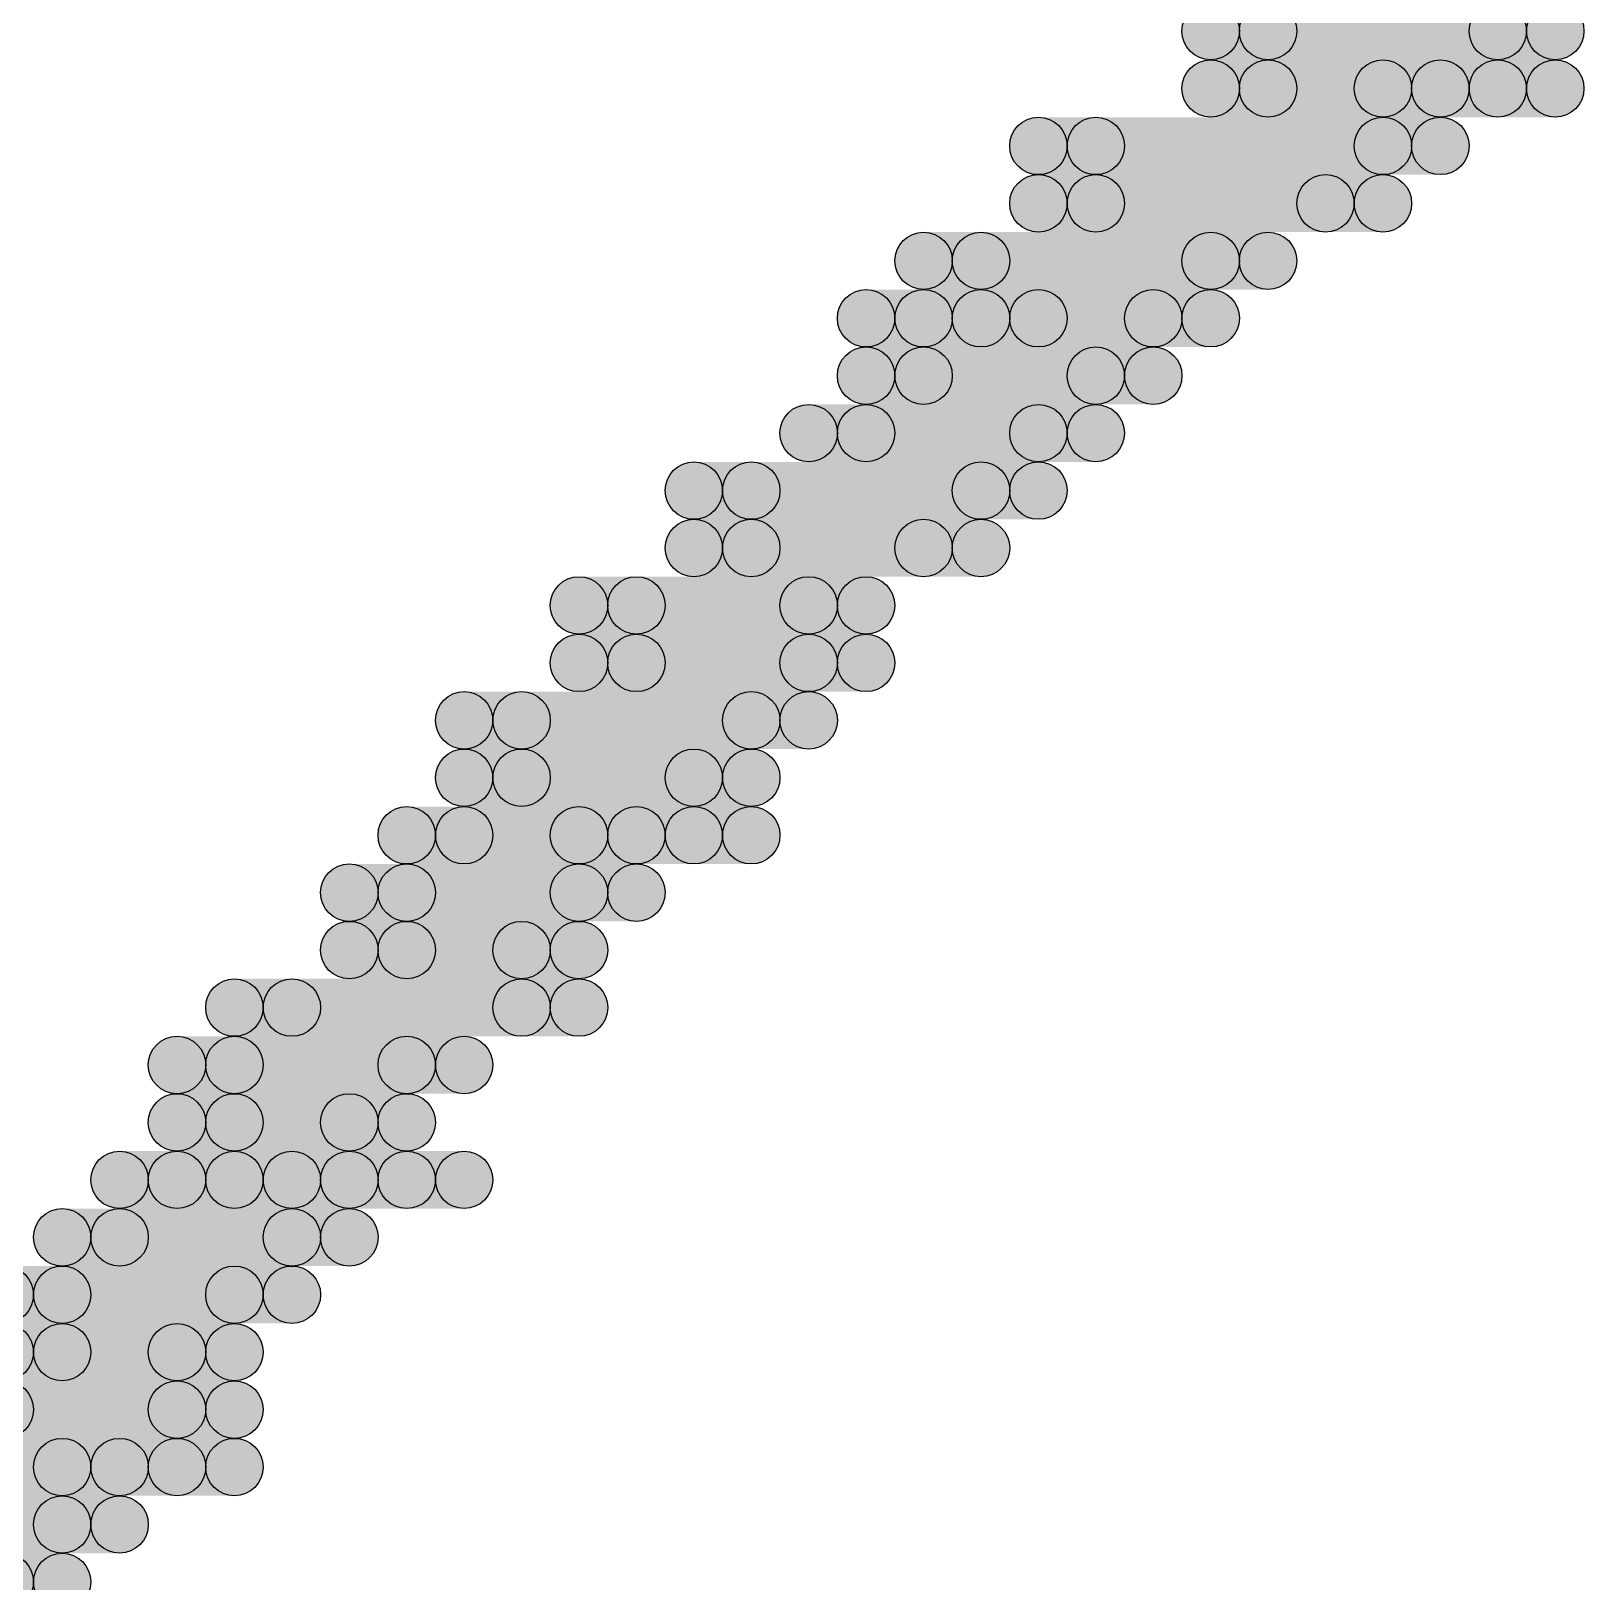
# Model space of a CAD drawing. Header units: millimetres. Extents: x 0 to 137, y 0 to 37.
# Drawn here: x 127.774 to 128.461, y 7.595 to 8.28 of the extents above; entities that cross this region are included whole.
import ezdxf

# ---------------------------------------------------------------- set-up
doc = ezdxf.new("R2010")
doc.units = ezdxf.units.MM
doc.layers.add('TopLayer', color=1, linetype='Continuous')
doc.layers.add('TopSolder', color=216, linetype='Continuous')

msp = doc.modelspace()

# ---------------------------------------------------------------- hatches: boundary and pattern name
at = {"layer": 'TopLayer'}
h = msp.add_hatch(color=1, dxfattribs=at)
edge = h.paths.add_edge_path()
edge.add_arc((128.3208, 8.2804), 0.0127, 0, 360)
for points in [[(128.3208, 8.2677), (128.3208, 8.2931), (128.4478, 8.2931), (128.4478, 8.2677)], [(128.3208, 8.2423), (128.3208, 8.2677), (128.397, 8.2677), (128.397, 8.2423)], [(128.4224, 8.2423), (128.4224, 8.2677), (128.4478, 8.2677), (128.4478, 8.2423)], [(128.2446, 8.2169), (128.2446, 8.2423), (128.397, 8.2423), (128.397, 8.2169)], [(128.2446, 8.1915), (128.2446, 8.2169), (128.3716, 8.2169), (128.3716, 8.1915)], [(128.1938, 8.1661), (128.1938, 8.1915), (128.3208, 8.1915), (128.3208, 8.1661)], [(128.1684, 8.1407), (128.1684, 8.1661), (128.1938, 8.1661), (128.1938, 8.1407)], [(128.2192, 8.1407), (128.2192, 8.1661), (128.2954, 8.1661), (128.2954, 8.1407)], [(128.1684, 8.1153), (128.1684, 8.1407), (128.27, 8.1407), (128.27, 8.1153)], [(128.143, 8.0899), (128.143, 8.1153), (128.2446, 8.1153), (128.2446, 8.0899)], [(128.0922, 8.0645), (128.0922, 8.0899), (128.2192, 8.0899), (128.2192, 8.0645)], [(128.0922, 8.0391), (128.0922, 8.0645), (128.1938, 8.0645), (128.1938, 8.0391)], [(128.0414, 8.0137), (128.0414, 8.0391), (128.143, 8.0391), (128.143, 8.0137)], [(128.0414, 7.9883), (128.0414, 8.0137), (128.143, 8.0137), (128.143, 7.9883)], [(127.9906, 7.9629), (127.9906, 7.9883), (128.1176, 7.9883), (128.1176, 7.9629)], [(127.9906, 7.9375), (127.9906, 7.9629), (128.0922, 7.9629), (128.0922, 7.9375)], [(127.9652, 7.9121), (127.9652, 7.9375), (128.0414, 7.9375), (128.0414, 7.9121)], [(128.0668, 7.9121), (128.0668, 7.9375), (128.0922, 7.9375), (128.0922, 7.9121)], [(127.9398, 7.8867), (127.9398, 7.9121), (128.0414, 7.9121), (128.0414, 7.8867)], [(127.9398, 7.8613), (127.9398, 7.8867), (128.016, 7.8867), (128.016, 7.8613)], [(127.889, 7.8359), (127.889, 7.8613), (128.016, 7.8613), (128.016, 7.8359)], [(127.8636, 7.8105), (127.8636, 7.8359), (127.9652, 7.8359), (127.9652, 7.8105)], [(127.8636, 7.7851), (127.8636, 7.8105), (127.9398, 7.8105), (127.9398, 7.7851)], [(127.8382, 7.7597), (127.8382, 7.7851), (127.889, 7.7851), (127.889, 7.7597)], [(127.9144, 7.7597), (127.9144, 7.7851), (127.9652, 7.7851), (127.9652, 7.7597)], [(127.8128, 7.7343), (127.8128, 7.7597), (127.9144, 7.7597), (127.9144, 7.7343)], [(127.7874, 7.7089), (127.7874, 7.7343), (127.889, 7.7343), (127.889, 7.7089)], [(127.7874, 7.6835), (127.7874, 7.7089), (127.8636, 7.7089), (127.8636, 7.6835)], [(127.762, 7.6581), (127.762, 7.6835), (127.8636, 7.6835), (127.8636, 7.6581)], [(127.7366, 7.6327), (127.7366, 7.6581), (127.8128, 7.6581), (127.8128, 7.6327)], [(127.8382, 7.6327), (127.8382, 7.6581), (127.8636, 7.6581), (127.8636, 7.6327)], [(127.7366, 7.6073), (127.7366, 7.6327), (127.8128, 7.6327), (127.8128, 7.6073)], [(127.6858, 7.5819), (127.6858, 7.6073), (127.7874, 7.6073), (127.7874, 7.5819)]]:
    msp.add_hatch(color=1, dxfattribs=at).paths.add_polyline_path(points)
h = msp.add_hatch(color=1, dxfattribs=at)
edge = h.paths.add_edge_path()
edge.add_arc((128.4478, 8.2804), 0.0127, 0, 360)
h = msp.add_hatch(color=1, dxfattribs=at)
edge = h.paths.add_edge_path()
edge.add_arc((128.3208, 8.255), 0.0127, 0, 360)
h = msp.add_hatch(color=1, dxfattribs=at)
edge = h.paths.add_edge_path()
edge.add_arc((128.397, 8.255), 0.0127, 0, 360)
h = msp.add_hatch(color=1, dxfattribs=at)
edge = h.paths.add_edge_path()
edge.add_arc((128.4224, 8.255), 0.0127, 0, 360)
h = msp.add_hatch(color=1, dxfattribs=at)
edge = h.paths.add_edge_path()
edge.add_arc((128.4478, 8.255), 0.0127, 0, 360)
h = msp.add_hatch(color=1, dxfattribs=at)
edge = h.paths.add_edge_path()
edge.add_arc((128.2446, 8.2296), 0.0127, 0, 360)
h = msp.add_hatch(color=1, dxfattribs=at)
edge = h.paths.add_edge_path()
edge.add_arc((128.397, 8.2296), 0.0127, 0, 360)
h = msp.add_hatch(color=1, dxfattribs=at)
edge = h.paths.add_edge_path()
edge.add_arc((128.2446, 8.2042), 0.0127, 0, 360)
h = msp.add_hatch(color=1, dxfattribs=at)
edge = h.paths.add_edge_path()
edge.add_arc((128.3716, 8.2042), 0.0127, 0, 360)
h = msp.add_hatch(color=1, dxfattribs=at)
edge = h.paths.add_edge_path()
edge.add_arc((128.1938, 8.1788), 0.0127, 0, 360)
h = msp.add_hatch(color=1, dxfattribs=at)
edge = h.paths.add_edge_path()
edge.add_arc((128.3208, 8.1788), 0.0127, 0, 360)
h = msp.add_hatch(color=1, dxfattribs=at)
edge = h.paths.add_edge_path()
edge.add_arc((128.1684, 8.1534), 0.0127, 0, 360)
h = msp.add_hatch(color=1, dxfattribs=at)
edge = h.paths.add_edge_path()
edge.add_arc((128.1938, 8.1534), 0.0127, 0, 360)
h = msp.add_hatch(color=1, dxfattribs=at)
edge = h.paths.add_edge_path()
edge.add_arc((128.2192, 8.1534), 0.0127, 0, 360)
h = msp.add_hatch(color=1, dxfattribs=at)
edge = h.paths.add_edge_path()
edge.add_arc((128.2954, 8.1534), 0.0127, 0, 360)
h = msp.add_hatch(color=1, dxfattribs=at)
edge = h.paths.add_edge_path()
edge.add_arc((128.1684, 8.128), 0.0127, 0, 360)
h = msp.add_hatch(color=1, dxfattribs=at)
edge = h.paths.add_edge_path()
edge.add_arc((128.27, 8.128), 0.0127, 0, 360)
h = msp.add_hatch(color=1, dxfattribs=at)
edge = h.paths.add_edge_path()
edge.add_arc((128.143, 8.1026), 0.0127, 0, 360)
h = msp.add_hatch(color=1, dxfattribs=at)
edge = h.paths.add_edge_path()
edge.add_arc((128.2446, 8.1026), 0.0127, 0, 360)
h = msp.add_hatch(color=1, dxfattribs=at)
edge = h.paths.add_edge_path()
edge.add_arc((128.0922, 8.0772), 0.0127, 0, 360)
h = msp.add_hatch(color=1, dxfattribs=at)
edge = h.paths.add_edge_path()
edge.add_arc((128.2192, 8.0772), 0.0127, 0, 360)
h = msp.add_hatch(color=1, dxfattribs=at)
edge = h.paths.add_edge_path()
edge.add_arc((128.0922, 8.0518), 0.0127, 0, 360)
h = msp.add_hatch(color=1, dxfattribs=at)
edge = h.paths.add_edge_path()
edge.add_arc((128.1938, 8.0518), 0.0127, 0, 360)
h = msp.add_hatch(color=1, dxfattribs=at)
edge = h.paths.add_edge_path()
edge.add_arc((128.0414, 8.0264), 0.0127, 0, 360)
h = msp.add_hatch(color=1, dxfattribs=at)
edge = h.paths.add_edge_path()
edge.add_arc((128.143, 8.0264), 0.0127, 0, 360)
h = msp.add_hatch(color=1, dxfattribs=at)
edge = h.paths.add_edge_path()
edge.add_arc((128.0414, 8.001), 0.0127, 0, 360)
h = msp.add_hatch(color=1, dxfattribs=at)
edge = h.paths.add_edge_path()
edge.add_arc((128.143, 8.001), 0.0127, 0, 360)
h = msp.add_hatch(color=1, dxfattribs=at)
edge = h.paths.add_edge_path()
edge.add_arc((127.9906, 7.9756), 0.0127, 0, 360)
h = msp.add_hatch(color=1, dxfattribs=at)
edge = h.paths.add_edge_path()
edge.add_arc((128.1176, 7.9756), 0.0127, 0, 360)
h = msp.add_hatch(color=1, dxfattribs=at)
edge = h.paths.add_edge_path()
edge.add_arc((127.9906, 7.9502), 0.0127, 0, 360)
h = msp.add_hatch(color=1, dxfattribs=at)
edge = h.paths.add_edge_path()
edge.add_arc((128.0922, 7.9502), 0.0127, 0, 360)
h = msp.add_hatch(color=1, dxfattribs=at)
edge = h.paths.add_edge_path()
edge.add_arc((127.9652, 7.9248), 0.0127, 0, 360)
h = msp.add_hatch(color=1, dxfattribs=at)
edge = h.paths.add_edge_path()
edge.add_arc((128.0414, 7.9248), 0.0127, 0, 360)
h = msp.add_hatch(color=1, dxfattribs=at)
edge = h.paths.add_edge_path()
edge.add_arc((128.0668, 7.9248), 0.0127, 0, 360)
h = msp.add_hatch(color=1, dxfattribs=at)
edge = h.paths.add_edge_path()
edge.add_arc((128.0922, 7.9248), 0.0127, 0, 360)
h = msp.add_hatch(color=1, dxfattribs=at)
edge = h.paths.add_edge_path()
edge.add_arc((127.9398, 7.8994), 0.0127, 0, 360)
h = msp.add_hatch(color=1, dxfattribs=at)
edge = h.paths.add_edge_path()
edge.add_arc((128.0414, 7.8994), 0.0127, 0, 360)
h = msp.add_hatch(color=1, dxfattribs=at)
edge = h.paths.add_edge_path()
edge.add_arc((127.9398, 7.874), 0.0127, 0, 360)
h = msp.add_hatch(color=1, dxfattribs=at)
edge = h.paths.add_edge_path()
edge.add_arc((128.016, 7.874), 0.0127, 0, 360)
h = msp.add_hatch(color=1, dxfattribs=at)
edge = h.paths.add_edge_path()
edge.add_arc((127.889, 7.8486), 0.0127, 0, 360)
h = msp.add_hatch(color=1, dxfattribs=at)
edge = h.paths.add_edge_path()
edge.add_arc((128.016, 7.8486), 0.0127, 0, 360)
h = msp.add_hatch(color=1, dxfattribs=at)
edge = h.paths.add_edge_path()
edge.add_arc((127.8636, 7.8232), 0.0127, 0, 360)
h = msp.add_hatch(color=1, dxfattribs=at)
edge = h.paths.add_edge_path()
edge.add_arc((127.9652, 7.8232), 0.0127, 0, 360)
h = msp.add_hatch(color=1, dxfattribs=at)
edge = h.paths.add_edge_path()
edge.add_arc((127.8636, 7.7978), 0.0127, 0, 360)
h = msp.add_hatch(color=1, dxfattribs=at)
edge = h.paths.add_edge_path()
edge.add_arc((127.9398, 7.7978), 0.0127, 0, 360)
h = msp.add_hatch(color=1, dxfattribs=at)
edge = h.paths.add_edge_path()
edge.add_arc((127.8382, 7.7724), 0.0127, 0, 360)
h = msp.add_hatch(color=1, dxfattribs=at)
edge = h.paths.add_edge_path()
edge.add_arc((127.889, 7.7724), 0.0127, 0, 360)
h = msp.add_hatch(color=1, dxfattribs=at)
edge = h.paths.add_edge_path()
edge.add_arc((127.9144, 7.7724), 0.0127, 0, 360)
h = msp.add_hatch(color=1, dxfattribs=at)
edge = h.paths.add_edge_path()
edge.add_arc((127.9652, 7.7724), 0.0127, 0, 360)
h = msp.add_hatch(color=1, dxfattribs=at)
edge = h.paths.add_edge_path()
edge.add_arc((127.8128, 7.747), 0.0127, 0, 360)
h = msp.add_hatch(color=1, dxfattribs=at)
edge = h.paths.add_edge_path()
edge.add_arc((127.9144, 7.747), 0.0127, 0, 360)
h = msp.add_hatch(color=1, dxfattribs=at)
edge = h.paths.add_edge_path()
edge.add_arc((127.7874, 7.7216), 0.0127, 0, 360)
h = msp.add_hatch(color=1, dxfattribs=at)
edge = h.paths.add_edge_path()
edge.add_arc((127.889, 7.7216), 0.0127, 0, 360)
h = msp.add_hatch(color=1, dxfattribs=at)
edge = h.paths.add_edge_path()
edge.add_arc((127.7874, 7.6962), 0.0127, 0, 360)
h = msp.add_hatch(color=1, dxfattribs=at)
edge = h.paths.add_edge_path()
edge.add_arc((127.8636, 7.6962), 0.0127, 0, 360)
h = msp.add_hatch(color=1, dxfattribs=at)
edge = h.paths.add_edge_path()
edge.add_arc((127.762, 7.6708), 0.0127, 0, 360)
h = msp.add_hatch(color=1, dxfattribs=at)
edge = h.paths.add_edge_path()
edge.add_arc((127.8636, 7.6708), 0.0127, 0, 360)
h = msp.add_hatch(color=1, dxfattribs=at)
edge = h.paths.add_edge_path()
edge.add_arc((127.8128, 7.6454), 0.0127, 0, 360)
h = msp.add_hatch(color=1, dxfattribs=at)
edge = h.paths.add_edge_path()
edge.add_arc((127.8382, 7.6454), 0.0127, 0, 360)
h = msp.add_hatch(color=1, dxfattribs=at)
edge = h.paths.add_edge_path()
edge.add_arc((127.8636, 7.6454), 0.0127, 0, 360)
h = msp.add_hatch(color=1, dxfattribs=at)
edge = h.paths.add_edge_path()
edge.add_arc((127.8128, 7.62), 0.0127, 0, 360)
h = msp.add_hatch(color=1, dxfattribs=at)
edge = h.paths.add_edge_path()
edge.add_arc((127.7874, 7.5946), 0.0127, 0, 360)
at = {"layer": 'TopSolder'}
h = msp.add_hatch(color=216, dxfattribs=at)
edge = h.paths.add_edge_path()
edge.add_arc((128.2954, 8.2804), 0.0127, 0, 360)
for points in [[(128.2954, 8.2677), (128.2954, 8.2931), (128.4224, 8.2931), (128.4224, 8.2677)], [(128.2954, 8.2423), (128.2954, 8.2677), (128.3716, 8.2677), (128.3716, 8.2423)], [(128.397, 8.2423), (128.397, 8.2677), (128.4224, 8.2677), (128.4224, 8.2423)], [(128.2192, 8.2169), (128.2192, 8.2423), (128.3716, 8.2423), (128.3716, 8.2169)], [(128.2192, 8.1915), (128.2192, 8.2169), (128.3462, 8.2169), (128.3462, 8.1915)], [(128.1684, 8.1661), (128.1684, 8.1915), (128.2954, 8.1915), (128.2954, 8.1661)], [(128.143, 8.1407), (128.143, 8.1661), (128.1684, 8.1661), (128.1684, 8.1407)], [(128.1938, 8.1407), (128.1938, 8.1661), (128.27, 8.1661), (128.27, 8.1407)], [(128.143, 8.1153), (128.143, 8.1407), (128.2446, 8.1407), (128.2446, 8.1153)], [(128.1176, 8.0899), (128.1176, 8.1153), (128.2192, 8.1153), (128.2192, 8.0899)], [(128.0668, 8.0645), (128.0668, 8.0899), (128.1938, 8.0899), (128.1938, 8.0645)], [(128.0668, 8.0391), (128.0668, 8.0645), (128.1684, 8.0645), (128.1684, 8.0391)], [(128.016, 8.0137), (128.016, 8.0391), (128.1176, 8.0391), (128.1176, 8.0137)], [(128.016, 7.9883), (128.016, 8.0137), (128.1176, 8.0137), (128.1176, 7.9883)], [(127.9652, 7.9629), (127.9652, 7.9883), (128.0922, 7.9883), (128.0922, 7.9629)], [(127.9652, 7.9375), (127.9652, 7.9629), (128.0668, 7.9629), (128.0668, 7.9375)], [(127.9398, 7.9121), (127.9398, 7.9375), (128.016, 7.9375), (128.016, 7.9121)], [(128.0414, 7.9121), (128.0414, 7.9375), (128.0668, 7.9375), (128.0668, 7.9121)], [(127.9144, 7.8867), (127.9144, 7.9121), (128.016, 7.9121), (128.016, 7.8867)], [(127.9144, 7.8613), (127.9144, 7.8867), (127.9906, 7.8867), (127.9906, 7.8613)], [(127.8636, 7.8359), (127.8636, 7.8613), (127.9906, 7.8613), (127.9906, 7.8359)], [(127.8382, 7.8105), (127.8382, 7.8359), (127.9398, 7.8359), (127.9398, 7.8105)], [(127.8382, 7.7851), (127.8382, 7.8105), (127.9144, 7.8105), (127.9144, 7.7851)], [(127.8128, 7.7597), (127.8128, 7.7851), (127.8636, 7.7851), (127.8636, 7.7597)], [(127.889, 7.7597), (127.889, 7.7851), (127.9398, 7.7851), (127.9398, 7.7597)], [(127.7874, 7.7343), (127.7874, 7.7597), (127.889, 7.7597), (127.889, 7.7343)], [(127.762, 7.7089), (127.762, 7.7343), (127.8636, 7.7343), (127.8636, 7.7089)], [(127.762, 7.6835), (127.762, 7.7089), (127.8382, 7.7089), (127.8382, 7.6835)], [(127.7366, 7.6581), (127.7366, 7.6835), (127.8382, 7.6835), (127.8382, 7.6581)], [(127.7112, 7.6327), (127.7112, 7.6581), (127.7874, 7.6581), (127.7874, 7.6327)], [(127.8128, 7.6327), (127.8128, 7.6581), (127.8382, 7.6581), (127.8382, 7.6327)], [(127.7112, 7.6073), (127.7112, 7.6327), (127.7874, 7.6327), (127.7874, 7.6073)]]:
    msp.add_hatch(color=216, dxfattribs=at).paths.add_polyline_path(points)
h = msp.add_hatch(color=216, dxfattribs=at)
edge = h.paths.add_edge_path()
edge.add_arc((128.4224, 8.2804), 0.0127, 0, 360)
h = msp.add_hatch(color=216, dxfattribs=at)
edge = h.paths.add_edge_path()
edge.add_arc((128.2954, 8.255), 0.0127, 0, 360)
h = msp.add_hatch(color=216, dxfattribs=at)
edge = h.paths.add_edge_path()
edge.add_arc((128.3716, 8.255), 0.0127, 0, 360)
h = msp.add_hatch(color=216, dxfattribs=at)
edge = h.paths.add_edge_path()
edge.add_arc((128.397, 8.255), 0.0127, 0, 360)
h = msp.add_hatch(color=216, dxfattribs=at)
edge = h.paths.add_edge_path()
edge.add_arc((128.4224, 8.255), 0.0127, 0, 360)
h = msp.add_hatch(color=216, dxfattribs=at)
edge = h.paths.add_edge_path()
edge.add_arc((128.2192, 8.2296), 0.0127, 0, 360)
h = msp.add_hatch(color=216, dxfattribs=at)
edge = h.paths.add_edge_path()
edge.add_arc((128.3716, 8.2296), 0.0127, 0, 360)
h = msp.add_hatch(color=216, dxfattribs=at)
edge = h.paths.add_edge_path()
edge.add_arc((128.2192, 8.2042), 0.0127, 0, 360)
h = msp.add_hatch(color=216, dxfattribs=at)
edge = h.paths.add_edge_path()
edge.add_arc((128.3462, 8.2042), 0.0127, 0, 360)
h = msp.add_hatch(color=216, dxfattribs=at)
edge = h.paths.add_edge_path()
edge.add_arc((128.1684, 8.1788), 0.0127, 0, 360)
h = msp.add_hatch(color=216, dxfattribs=at)
edge = h.paths.add_edge_path()
edge.add_arc((128.2954, 8.1788), 0.0127, 0, 360)
h = msp.add_hatch(color=216, dxfattribs=at)
edge = h.paths.add_edge_path()
edge.add_arc((128.143, 8.1534), 0.0127, 0, 360)
h = msp.add_hatch(color=216, dxfattribs=at)
edge = h.paths.add_edge_path()
edge.add_arc((128.1684, 8.1534), 0.0127, 0, 360)
h = msp.add_hatch(color=216, dxfattribs=at)
edge = h.paths.add_edge_path()
edge.add_arc((128.1938, 8.1534), 0.0127, 0, 360)
h = msp.add_hatch(color=216, dxfattribs=at)
edge = h.paths.add_edge_path()
edge.add_arc((128.27, 8.1534), 0.0127, 0, 360)
h = msp.add_hatch(color=216, dxfattribs=at)
edge = h.paths.add_edge_path()
edge.add_arc((128.143, 8.128), 0.0127, 0, 360)
h = msp.add_hatch(color=216, dxfattribs=at)
edge = h.paths.add_edge_path()
edge.add_arc((128.2446, 8.128), 0.0127, 0, 360)
h = msp.add_hatch(color=216, dxfattribs=at)
edge = h.paths.add_edge_path()
edge.add_arc((128.1176, 8.1026), 0.0127, 0, 360)
h = msp.add_hatch(color=216, dxfattribs=at)
edge = h.paths.add_edge_path()
edge.add_arc((128.2192, 8.1026), 0.0127, 0, 360)
h = msp.add_hatch(color=216, dxfattribs=at)
edge = h.paths.add_edge_path()
edge.add_arc((128.0668, 8.0772), 0.0127, 0, 360)
h = msp.add_hatch(color=216, dxfattribs=at)
edge = h.paths.add_edge_path()
edge.add_arc((128.1938, 8.0772), 0.0127, 0, 360)
h = msp.add_hatch(color=216, dxfattribs=at)
edge = h.paths.add_edge_path()
edge.add_arc((128.0668, 8.0518), 0.0127, 0, 360)
h = msp.add_hatch(color=216, dxfattribs=at)
edge = h.paths.add_edge_path()
edge.add_arc((128.1684, 8.0518), 0.0127, 0, 360)
h = msp.add_hatch(color=216, dxfattribs=at)
edge = h.paths.add_edge_path()
edge.add_arc((128.016, 8.0264), 0.0127, 0, 360)
h = msp.add_hatch(color=216, dxfattribs=at)
edge = h.paths.add_edge_path()
edge.add_arc((128.1176, 8.0264), 0.0127, 0, 360)
h = msp.add_hatch(color=216, dxfattribs=at)
edge = h.paths.add_edge_path()
edge.add_arc((128.016, 8.001), 0.0127, 0, 360)
h = msp.add_hatch(color=216, dxfattribs=at)
edge = h.paths.add_edge_path()
edge.add_arc((128.1176, 8.001), 0.0127, 0, 360)
h = msp.add_hatch(color=216, dxfattribs=at)
edge = h.paths.add_edge_path()
edge.add_arc((127.9652, 7.9756), 0.0127, 0, 360)
h = msp.add_hatch(color=216, dxfattribs=at)
edge = h.paths.add_edge_path()
edge.add_arc((128.0922, 7.9756), 0.0127, 0, 360)
h = msp.add_hatch(color=216, dxfattribs=at)
edge = h.paths.add_edge_path()
edge.add_arc((127.9652, 7.9502), 0.0127, 0, 360)
h = msp.add_hatch(color=216, dxfattribs=at)
edge = h.paths.add_edge_path()
edge.add_arc((128.0668, 7.9502), 0.0127, 0, 360)
h = msp.add_hatch(color=216, dxfattribs=at)
edge = h.paths.add_edge_path()
edge.add_arc((127.9398, 7.9248), 0.0127, 0, 360)
h = msp.add_hatch(color=216, dxfattribs=at)
edge = h.paths.add_edge_path()
edge.add_arc((128.016, 7.9248), 0.0127, 0, 360)
h = msp.add_hatch(color=216, dxfattribs=at)
edge = h.paths.add_edge_path()
edge.add_arc((128.0414, 7.9248), 0.0127, 0, 360)
h = msp.add_hatch(color=216, dxfattribs=at)
edge = h.paths.add_edge_path()
edge.add_arc((128.0668, 7.9248), 0.0127, 0, 360)
h = msp.add_hatch(color=216, dxfattribs=at)
edge = h.paths.add_edge_path()
edge.add_arc((127.9144, 7.8994), 0.0127, 0, 360)
h = msp.add_hatch(color=216, dxfattribs=at)
edge = h.paths.add_edge_path()
edge.add_arc((128.016, 7.8994), 0.0127, 0, 360)
h = msp.add_hatch(color=216, dxfattribs=at)
edge = h.paths.add_edge_path()
edge.add_arc((127.9144, 7.874), 0.0127, 0, 360)
h = msp.add_hatch(color=216, dxfattribs=at)
edge = h.paths.add_edge_path()
edge.add_arc((127.9906, 7.874), 0.0127, 0, 360)
h = msp.add_hatch(color=216, dxfattribs=at)
edge = h.paths.add_edge_path()
edge.add_arc((127.8636, 7.8486), 0.0127, 0, 360)
h = msp.add_hatch(color=216, dxfattribs=at)
edge = h.paths.add_edge_path()
edge.add_arc((127.9906, 7.8486), 0.0127, 0, 360)
h = msp.add_hatch(color=216, dxfattribs=at)
edge = h.paths.add_edge_path()
edge.add_arc((127.8382, 7.8232), 0.0127, 0, 360)
h = msp.add_hatch(color=216, dxfattribs=at)
edge = h.paths.add_edge_path()
edge.add_arc((127.9398, 7.8232), 0.0127, 0, 360)
h = msp.add_hatch(color=216, dxfattribs=at)
edge = h.paths.add_edge_path()
edge.add_arc((127.8382, 7.7978), 0.0127, 0, 360)
h = msp.add_hatch(color=216, dxfattribs=at)
edge = h.paths.add_edge_path()
edge.add_arc((127.9144, 7.7978), 0.0127, 0, 360)
h = msp.add_hatch(color=216, dxfattribs=at)
edge = h.paths.add_edge_path()
edge.add_arc((127.8128, 7.7724), 0.0127, 0, 360)
h = msp.add_hatch(color=216, dxfattribs=at)
edge = h.paths.add_edge_path()
edge.add_arc((127.8636, 7.7724), 0.0127, 0, 360)
h = msp.add_hatch(color=216, dxfattribs=at)
edge = h.paths.add_edge_path()
edge.add_arc((127.889, 7.7724), 0.0127, 0, 360)
h = msp.add_hatch(color=216, dxfattribs=at)
edge = h.paths.add_edge_path()
edge.add_arc((127.9398, 7.7724), 0.0127, 0, 360)
h = msp.add_hatch(color=216, dxfattribs=at)
edge = h.paths.add_edge_path()
edge.add_arc((127.7874, 7.747), 0.0127, 0, 360)
h = msp.add_hatch(color=216, dxfattribs=at)
edge = h.paths.add_edge_path()
edge.add_arc((127.889, 7.747), 0.0127, 0, 360)
h = msp.add_hatch(color=216, dxfattribs=at)
edge = h.paths.add_edge_path()
edge.add_arc((127.762, 7.7216), 0.0127, 0, 360)
h = msp.add_hatch(color=216, dxfattribs=at)
edge = h.paths.add_edge_path()
edge.add_arc((127.8636, 7.7216), 0.0127, 0, 360)
h = msp.add_hatch(color=216, dxfattribs=at)
edge = h.paths.add_edge_path()
edge.add_arc((127.762, 7.6962), 0.0127, 0, 360)
h = msp.add_hatch(color=216, dxfattribs=at)
edge = h.paths.add_edge_path()
edge.add_arc((127.8382, 7.6962), 0.0127, 0, 360)
h = msp.add_hatch(color=216, dxfattribs=at)
edge = h.paths.add_edge_path()
edge.add_arc((127.8382, 7.6708), 0.0127, 0, 360)
h = msp.add_hatch(color=216, dxfattribs=at)
edge = h.paths.add_edge_path()
edge.add_arc((127.7874, 7.6454), 0.0127, 0, 360)
h = msp.add_hatch(color=216, dxfattribs=at)
edge = h.paths.add_edge_path()
edge.add_arc((127.8128, 7.6454), 0.0127, 0, 360)
h = msp.add_hatch(color=216, dxfattribs=at)
edge = h.paths.add_edge_path()
edge.add_arc((127.8382, 7.6454), 0.0127, 0, 360)
h = msp.add_hatch(color=216, dxfattribs=at)
edge = h.paths.add_edge_path()
edge.add_arc((127.7874, 7.62), 0.0127, 0, 360)
h = msp.add_hatch(color=216, dxfattribs=at)
edge = h.paths.add_edge_path()
edge.add_arc((127.762, 7.5946), 0.0127, 0, 360)

# ---------------------------------------------------------------- linework, layer by layer
at = {"layer": 'TopLayer'}
for centre in [(128.3208, 8.2804), (128.4478, 8.2804), (128.3208, 8.255), (128.397, 8.255), (128.4224, 8.255), (128.4478, 8.255), (128.2446, 8.2296), (128.397, 8.2296), (128.2446, 8.2042), (128.3716, 8.2042), (128.1938, 8.1788), (128.3208, 8.1788), (128.1684, 8.1534), (128.1938, 8.1534), (128.2192, 8.1534), (128.2954, 8.1534), (128.1684, 8.128), (128.27, 8.128), (128.143, 8.1026), (128.2446, 8.1026), (128.0922, 8.0772), (128.2192, 8.0772), (128.0922, 8.0518), (128.1938, 8.0518), (128.0414, 8.0264), (128.143, 8.0264), (128.0414, 8.001), (128.143, 8.001), (127.9906, 7.9756), (128.1176, 7.9756), (127.9906, 7.9502), (128.0922, 7.9502), (127.9652, 7.9248), (128.0414, 7.9248), (128.0668, 7.9248), (128.0922, 7.9248), (127.9398, 7.8994), (128.0414, 7.8994), (127.9398, 7.874), (128.016, 7.874), (127.889, 7.8486), (128.016, 7.8486), (127.8636, 7.8232), (127.9652, 7.8232), (127.8636, 7.7978), (127.9398, 7.7978), (127.8382, 7.7724), (127.889, 7.7724), (127.9144, 7.7724), (127.9652, 7.7724), (127.8128, 7.747), (127.9144, 7.747), (127.7874, 7.7216), (127.889, 7.7216), (127.7874, 7.6962), (127.8636, 7.6962), (127.762, 7.6708), (127.8636, 7.6708), (127.8128, 7.6454), (127.8382, 7.6454), (127.8636, 7.6454), (127.8128, 7.62), (127.7874, 7.5946)]:
    msp.add_circle(centre, 0.0127, dxfattribs=at)
at = {"layer": 'TopSolder'}
for centre in [(128.2954, 8.2804), (128.4224, 8.2804), (128.2954, 8.255), (128.3716, 8.255), (128.397, 8.255), (128.4224, 8.255), (128.2192, 8.2296), (128.3716, 8.2296), (128.2192, 8.2042), (128.3462, 8.2042), (128.1684, 8.1788), (128.2954, 8.1788), (128.143, 8.1534), (128.1684, 8.1534), (128.1938, 8.1534), (128.27, 8.1534), (128.143, 8.128), (128.2446, 8.128), (128.1176, 8.1026), (128.2192, 8.1026), (128.0668, 8.0772), (128.1938, 8.0772), (128.0668, 8.0518), (128.1684, 8.0518), (128.016, 8.0264), (128.1176, 8.0264), (128.016, 8.001), (128.1176, 8.001), (127.9652, 7.9756), (128.0922, 7.9756), (127.9652, 7.9502), (128.0668, 7.9502), (127.9398, 7.9248), (128.016, 7.9248), (128.0414, 7.9248), (128.0668, 7.9248), (127.9144, 7.8994), (128.016, 7.8994), (127.9144, 7.874), (127.9906, 7.874), (127.8636, 7.8486), (127.9906, 7.8486), (127.8382, 7.8232), (127.9398, 7.8232), (127.8382, 7.7978), (127.9144, 7.7978), (127.8128, 7.7724), (127.8636, 7.7724), (127.889, 7.7724), (127.9398, 7.7724), (127.7874, 7.747), (127.889, 7.747), (127.762, 7.7216), (127.8636, 7.7216), (127.762, 7.6962), (127.8382, 7.6962), (127.8382, 7.6708), (127.7874, 7.6454), (127.8128, 7.6454), (127.8382, 7.6454), (127.7874, 7.62), (127.762, 7.5946)]:
    msp.add_circle(centre, 0.0127, dxfattribs=at)

doc.saveas('drawing.dxf')
